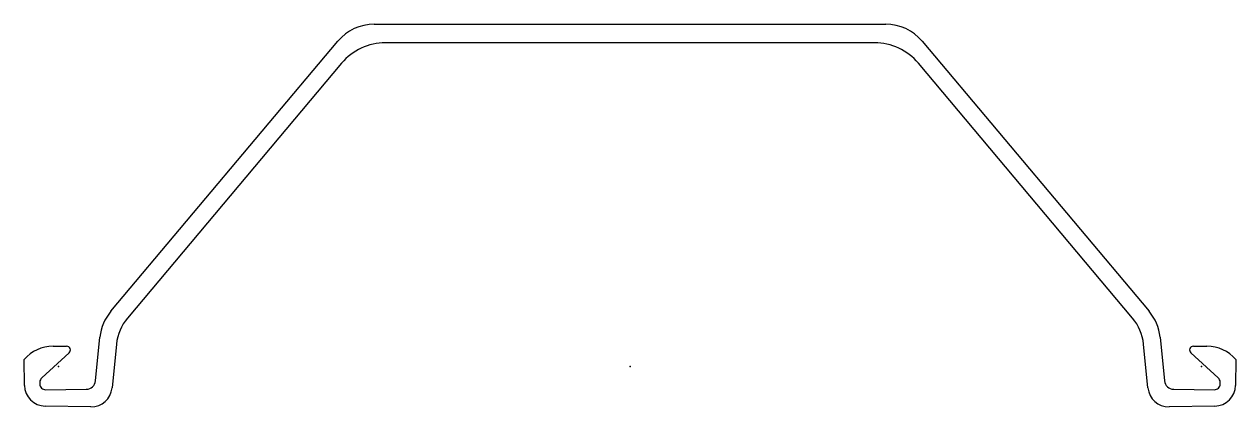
# Model space of a CAD drawing. Extents: x -18 to 618, y -21 to 180.
import ezdxf

# ---------------------------------------------------------------- set-up
doc = ezdxf.new("R2010")
doc.units = 0
doc.header["$MEASUREMENT"] = 0
doc.layers.get('0').update_dxf_attribs({"color": 5, "linetype": 'CONTINUOUS'})

msp = doc.modelspace()

# ---------------------------------------------------------------- linework, layer by layer
at = {"linetype": 'Continuous'}
for p, q in [((165.75774, 180), (434.24225, 180)), ((27.48712, 29.1077), (146.60658, 171.06963)), ((428.38086, 170.2), (171.61914, 170.2)), ((453.39343, 171.06963), (572.51288, 29.1077)), ((148.63791, 159.48373), (36.1662, 25.44651)), ((563.8338, 25.44651), (451.36209, 159.48373)), ((19.46536, -7.43765), (21.76242, 15.52636)), ((578.23761, 15.52636), (580.53467, -7.43765)), ((5.58034, 7.21924), (-8.82095, -5.90759)), ((-2.86725, 10.68001), (4.22815, 10.69734)), ((30.44167, 11.86794), (28.12752, -11.23962)), ((571.8725, -11.23962), (569.55835, 11.86794)), ((608.82092, -5.90759), (594.41968, 7.21924)), ((595.77185, 10.69734), (602.86725, 10.68001)), ((-17.8377, -9.89968), (-18, 3.7)), ((618, 3.7), (617.83771, -9.89968)), ((-9.8, -8.12474), (-9.8, -9.17651)), ((-6.76669, -12.17632), (14.5457, -11.93968)), ((585.45428, -11.93968), (606.76666, -12.17632)), ((609.79999, -9.17651), (609.79999, -8.12474)), ((17.01053, -21.14215), (-7.01022, -20.76707)), ((607.01019, -20.76707), (582.9895, -21.14215))]:
    msp.add_line(p, q, dxfattribs=at)
for centre, radius, start, end in [((165.75774, 155), 25, 90, 140.00018), ((434.24225, 155), 25, 39.99978, 90), ((171.61914, 140.2), 30, 90, 139.99972), ((428.38086, 140.2), 30, 40.00028, 90), ((46.63828, 13.03807), 25, 140.00018, 174.28779), ((55.31723, 9.37673), 25, 139.99972, 174.28107), ((544.68274, 9.37673), 25, 5.71892, 40.00024), ((553.36169, 13.03807), 25, 5.7122, 39.99979), ((-2.81839, -9.31993), 20, 90.13997, 139.38321), ((4.23304, 8.69735), 2, 312.34931, 90.13998), ((595.76697, 8.69735), 2, 89.86012, 227.65085), ((602.81836, -9.31993), 20, 40.61674, 89.85994), ((-6.8, -8.12474), 3, 132.34931, 180), ((606.79999, -8.12474), 3, 0, 47.65085), ((-6.83848, -9.76841), 11, 180.68375, 269.10543), ((-6.8, -9.17651), 3, 180, 270.63616), ((14.49019, -6.93999), 5, 270.63615, 354.28779), ((17.18227, -10.14349), 11, 269.10542, 354.28107), ((582.81775, -10.14349), 11, 185.71893, 270.89465), ((585.50983, -6.93999), 5, 185.71222, 269.36352), ((606.79999, -9.17651), 3, 269.36352, 0), ((606.8385, -9.76841), 11, 270.89433, 359.31625)]:
    msp.add_arc(centre, radius, start, end, dxfattribs=at)
for p in [(0, 0), (300, 0), (600, 0)]:
    msp.add_point(p, dxfattribs=at)

doc.saveas('drawing.dxf')
